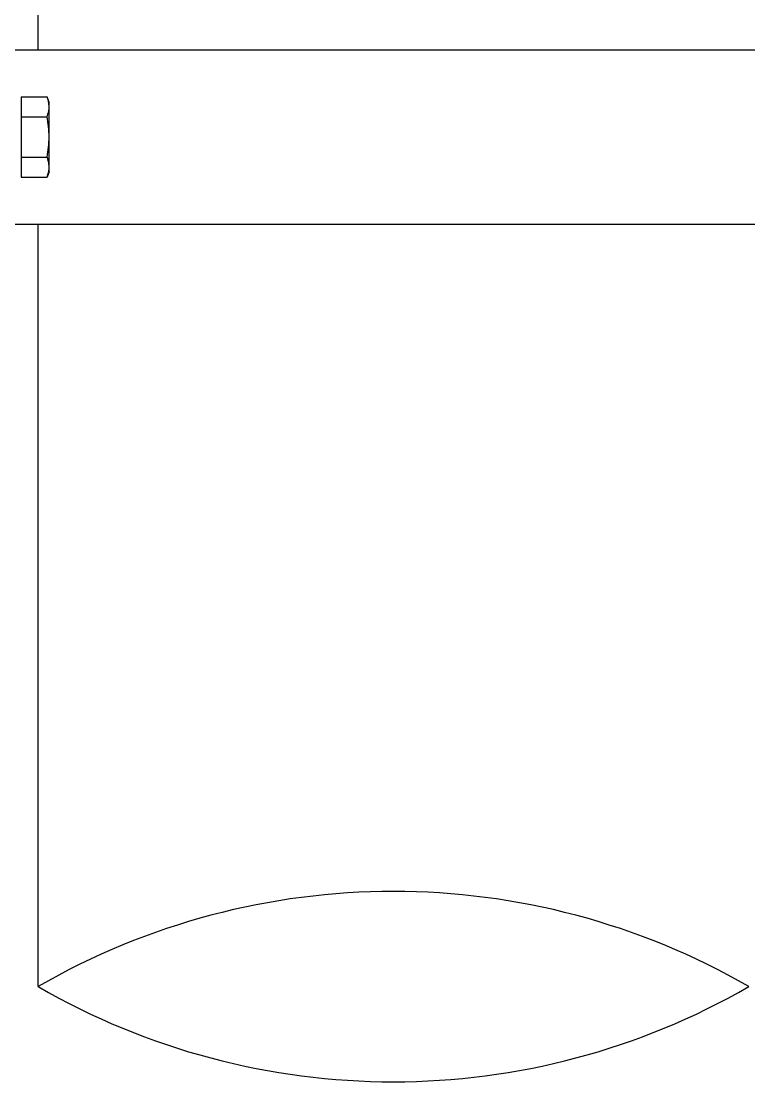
# Model space of a CAD drawing. Extents: x 1382187 to 1725648, y 860327 to 1571294.
# Drawn here: x 1506457 to 1507943, y 1226306 to 1228473 of the extents above; entities that cross this region are included whole.
import ezdxf

# ---------------------------------------------------------------- set-up
doc = ezdxf.new("R2010")
doc.units = 0
doc.header["$LTSCALE"] = 1000
doc.header["$MEASUREMENT"] = 0

msp = doc.modelspace()

# ---------------------------------------------------------------- linework, layer by layer
at = {"linetype": 'Continuous'}
for p, q in [((1506491.1, 1228414.4), (1506491.1, 1229867.9)), ((1506265, 1228414.4), (1509620.8, 1228414.4)), ((1506456.8, 1228318.7), (1506456.8, 1228154.3)), ((1506456.8, 1228318.7), (1506509.8, 1228318.7)), ((1506513.8, 1228307.7), (1506509.8, 1228318.7)), ((1506513.8, 1228165.3), (1506513.8, 1228307.7)), ((1506456.8, 1228277.6), (1506509.8, 1228277.6)), ((1506456.8, 1228195.4), (1506509.8, 1228195.4)), ((1506513.8, 1228165.3), (1506509.8, 1228154.3)), ((1506456.8, 1228154.3), (1506509.8, 1228154.3)), ((1506265, 1228058.5), (1509620.8, 1228058.5)), ((1506491.1, 1226500.5), (1506491.1, 1228058.5))]:
    msp.add_line(p, q, dxfattribs=at)
msp.add_arc((1506456.3, 1228297), 57.5, 10.5275, 11.3069, dxfattribs=at)
at = {"color": 0}
for centre, start, end in [((1507217, 1225242.9), 60.0059, 119.9941), ((1507217, 1227758), 240.0059, 299.9941)]:
    msp.add_arc(centre, 1452, start, end, dxfattribs=at)
at = {"linetype": 'Continuous'}
for points, knots in [([(1506512.7, 1228308.3), (1506512.2, 1228310.9), (1506511.2, 1228314.4), (1506510.1, 1228317.8), (1506509.8, 1228318.7)], [0, 0, 0, 0, 0.746895, 1, 1, 1, 1]), ([(1506509.8, 1228277.6), (1506510.4, 1228279.3), (1506512.6, 1228285.9), (1506513.8, 1228292.9), (1506513.8, 1228298.1)], [0, 0, 0, 0, 0.255696, 1, 1, 1, 1]), ([(1506513.8, 1228174.9), (1506513.8, 1228176.6), (1506513.4, 1228183.6), (1506511.6, 1228190.4), (1506509.8, 1228195.4)], [0, 0, 0, 0, 0.246324, 1, 1, 1, 1]), ([(1506509.8, 1228154.3), (1506510.4, 1228156), (1506512.6, 1228162.6), (1506513.8, 1228169.6), (1506513.8, 1228174.9)], [0, 0, 0, 0, 0.255696, 1, 1, 1, 1])]:
    msp.add_open_spline(points, degree=3, knots=knots, dxfattribs=at)
for points in [[(1506513.8, 1228298.1), (1506513.8, 1228301.3), (1506513.4, 1228304.4), (1506512.9, 1228307.5)], [(1506513.8, 1228236.5), (1506513.8, 1228250.3), (1506512.2, 1228264.1), (1506509.8, 1228277.6)], [(1506509.8, 1228195.4), (1506512.2, 1228208.9), (1506513.8, 1228222.7), (1506513.8, 1228236.5)]]:
    msp.add_open_spline(points, degree=3, dxfattribs=at)

doc.saveas('drawing.dxf')
